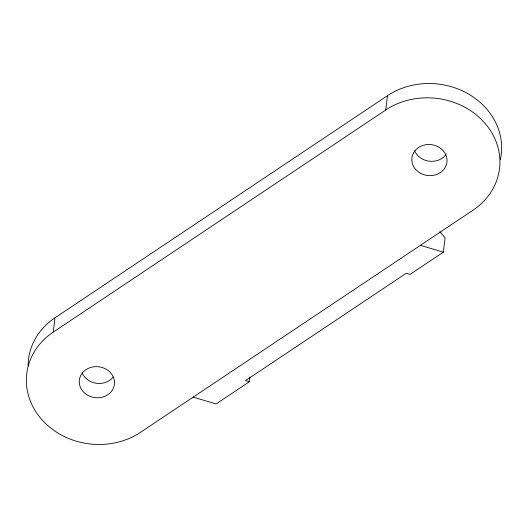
<?xml version="1.0" encoding="UTF-8"?>
<svg xmlns="http://www.w3.org/2000/svg" width="528" height="528" viewBox="0 0 528 528"><rect width="100%" height="100%" fill="white"/><g stroke="black" fill="none" stroke-linecap="round" stroke-linejoin="round"><path stroke-width="0.79" d="M53.242 332.112L385.73 110.009A70.66 62.159 6.9 0 1 484.796 123.077A70.66 62.159 6.9 0 1 473.029 210.19L140.54 432.293A70.66 62.159 6.9 0 1 41.474 419.225A70.66 62.159 6.9 0 1 53.242 332.112L54.971 317.81L387.46 95.707A70.66 62.159 6.9 0 1 467.993 93.727A70.66 62.159 6.9 0 1 500.293 159.845M193.169 397.135L216.137 403.946L249.388 381.737L249.968 376.946M385.73 110.009L387.46 95.707M249.388 381.737L245.56 380.602L406.283 273.24L410.111 274.375L443.362 252.16L445.097 237.791L439.837 231.759M445.955 154.598L445.804 154.823A17.668 15.536 6.9 0 1 417.292 155.027L415.754 152.955A17.668 15.536 6.9 0 1 414.599 150.704M420.394 245.348L443.362 252.16M28.076 365.963A70.66 62.159 6.9 0 1 54.971 317.81M113.282 376.952A17.668 15.536 6.9 0 1 96.545 383.302A17.668 15.536 6.9 0 1 82.071 372.834M413.404 153.113L412.447 155.384A17.668 15.536 6.9 0 0 414.025 167.257L415.562 169.33A17.668 15.536 6.9 0 0 444.074 169.125L445.427 167.026A17.668 15.536 6.9 0 0 443.269 150.817L441.395 148.969A17.668 15.536 6.9 0 0 413.404 153.113M86.335 394.383A17.668 15.536 6.9 0 0 114.404 384.509A17.668 15.536 6.9 0 0 89.938 367.706A17.668 15.536 6.9 0 0 86.335 394.383"/></g></svg>
